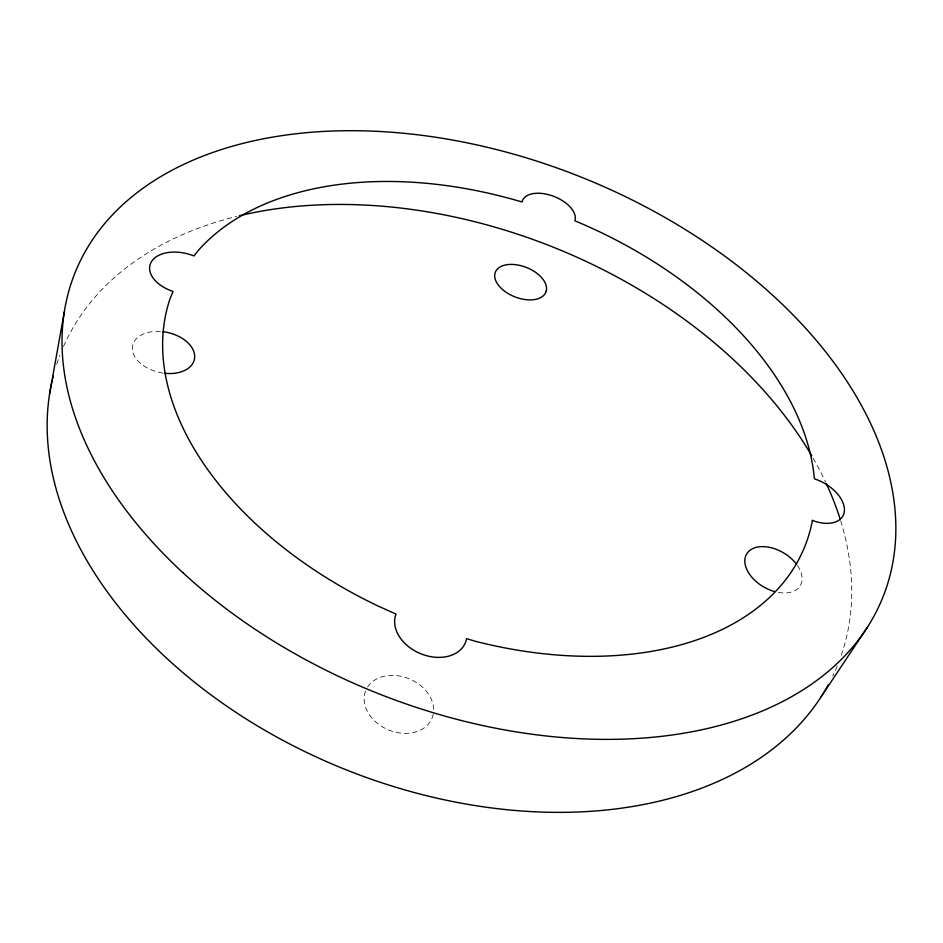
<?xml version="1.0" encoding="UTF-8"?>
<svg xmlns="http://www.w3.org/2000/svg" width="943" height="943" viewBox="0 0 943 943"><rect width="100%" height="100%" fill="white"/><g stroke="black" fill="none" stroke-linecap="round" stroke-linejoin="round"><path stroke-width="0.71" stroke-dasharray="4.71 3.54" d="M837.219 666.053A418.598 281.085 21.9 0 1 832.763 676.037M56.698 364.257A418.598 281.085 21.9 0 1 59.892 355.228M63.511 346.446A418.598 281.085 21.9 0 1 236.693 216.395M813.137 458.215A418.598 281.085 21.9 0 1 825.679 482.25M840.696 520.842A418.598 281.085 21.9 0 1 841.062 655.915M797.413 565.458A31.107 19.72 30.4 0 1 777.822 592.334M433.226 714.252A35.905 27.571 23.1 0 1 391.156 730.908A35.905 27.571 23.1 0 1 365.613 690.889M367.581 687.046A35.905 27.571 23.1 0 1 406.645 677.828A35.905 27.571 23.1 0 1 433.65 709.879M162.962 373.074A31.649 20.392 13 0 1 132.362 348.934A31.649 20.392 13 0 1 161.147 331.5"/><path stroke-width="1.41" d="M49.578 394.009L64.277 312.039M821.247 696.582L867.336 627.319M828.367 684.606A418.598 281.085 21.9 0 1 349.511 771.15A418.598 281.085 21.9 0 1 52.254 380.229M52.572 378.874A418.598 281.085 21.9 0 1 53.244 376.174M239.357 215.747A418.598 281.085 21.9 0 1 811.782 455.87M826.292 483.57A418.598 281.085 21.9 0 1 840.284 519.499M774.804 591.626A31.107 19.72 30.4 0 1 771.775 590.683L770.254 590.118A31.107 19.72 30.4 0 1 748.695 551.396A31.107 19.72 30.4 0 1 796.576 564.291M162.762 331.665A31.649 20.392 13 0 1 194.682 355.959A31.649 20.392 13 0 1 164.612 373.287M812.371 520.383L812.041 522.422A340.788 215.947 22 0 1 475.001 641.181L466.608 638.623A37.531 27.488 23 0 1 423.218 654.666A37.531 27.488 23 0 1 396.025 614.058L378.532 606.231A340.788 215.947 22 0 1 170.07 298.66L173.088 291.458A32.875 20.086 13.8 0 1 151.316 261.906A32.875 20.086 13.8 0 1 193.916 255.93L198.749 249.93A340.788 215.947 22 0 1 519.404 201.224L522.068 201.943A28.078 15.394 21.5 0 1 552.174 195.779A28.078 15.394 21.5 0 1 575.041 220.226L574.853 220.827L577.434 221.876A340.788 215.947 22 0 1 814.163 476.734L814.481 478.867A32.298 19.402 29.7 0 1 844.433 510.104A32.298 19.402 29.7 0 1 813.597 520.842L812.371 520.383M546.209 291.139L545.962 291.929A27.158 15.783 21.5 0 1 503.538 290.35A27.158 15.783 21.5 0 1 511.837 264.405A27.158 15.783 21.5 0 1 546.209 291.139M183.425 573.179A435.277 277.442 21.9 0 0 881.387 600.821A435.277 277.442 21.9 0 0 372.002 131.112A435.277 277.442 21.9 0 0 183.425 573.179"/></g></svg>
